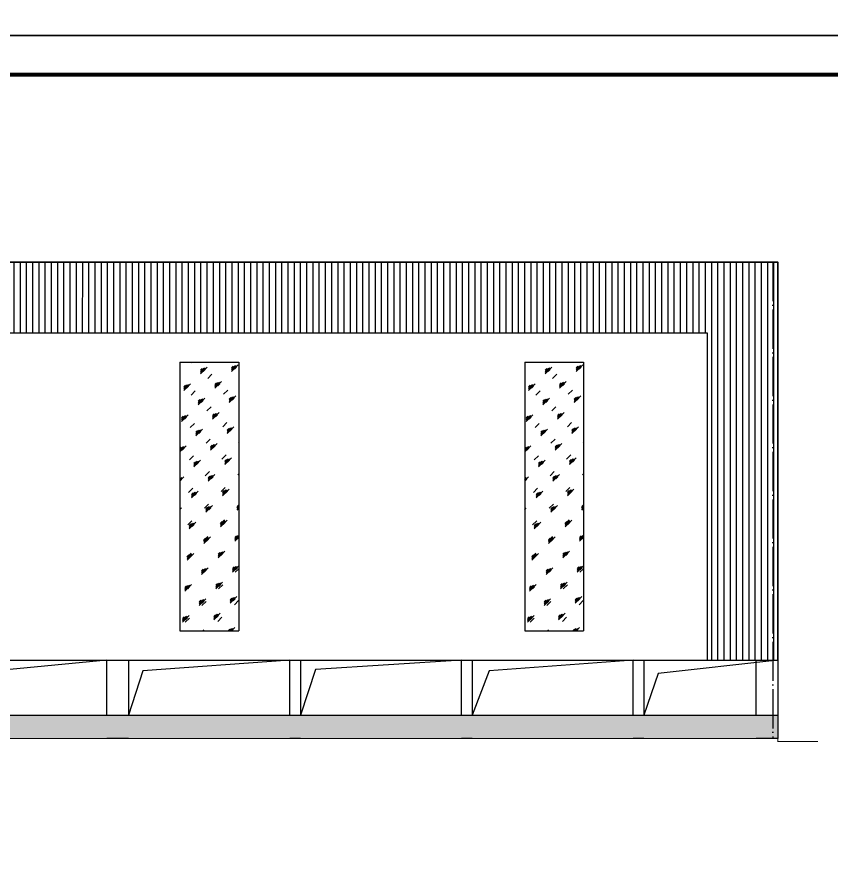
# Model space of a CAD drawing. Extents: x 69728788 to 150676229, y 20164216 to 43663798.
# Drawn here: x 75302950 to 75344472, y 20320604 to 20363316 of the extents above; entities that cross this region are included whole.
import ezdxf

# ---------------------------------------------------------------- set-up
doc = ezdxf.new("R2010")
doc.units = 0
doc.header["$LTSCALE"] = 1000
doc.header["$MEASUREMENT"] = 0
doc.linetypes.add('DOTE', pattern=[2.42, 2, -0.2, 0.02, -0.2])
doc.layers.get('0').update_dxf_attribs({"linetype": 'CONTINUOUS'})
for name, color, linetype in [('DOTE', 251, 'DOTE'), ('PUB_HATCH', 8, 'CONTINUOUS'), ('PUB_TITLE', 4, 'CONTINUOUS'), ('WINDOW', 4, 'CONTINUOUS'), ('亮瓦', 20, 'CONTINUOUS'), ('填充', 140, 'CONTINUOUS'), ('填充8#', 8, 'CONTINUOUS'), ('外框线', 255, 'CONTINUOUS'), ('钢柱', 3, 'CONTINUOUS')]:
    doc.layers.add(name, color=color, linetype=linetype)

msp = doc.modelspace()

# ---------------------------------------------------------------- hatches: boundary and pattern name
at = {"layer": '亮瓦'}
h = msp.add_hatch(dxfattribs=at)
h.set_pattern_fill('玻璃1', color=256, scale=150, style=0)
h.set_pattern_definition([(45, (-108639.5, 228643.3), (-734.825367, 734.825367), [336, -864]), (45, (-108495.5, 228703.3), (-734.825367, 734.825367), [144, -1056]), (45, (-108639.5, 228703.3), (-734.825367, 734.825367), [240, -960]), (45, (-108567.5, 228643.3), (806.10173, -806.10173), [300, -900]), (45, (-108639.5, 228583.3), (-734.825367, 734.825367), [480, -720]), (45, (-108639.5, 228763.3), (-734.825367, 734.825367), [120, -1080])])
h.paths.add_polyline_path([(75311270, 20332004), (75314270, 20332004), (75314270, 20345704), (75311270, 20345704)])
h = msp.add_hatch(dxfattribs=at)
h.set_pattern_fill('玻璃1', color=256, scale=150, style=0)
h.set_pattern_definition([(45, (-91064.5, 228643.3), (-734.825367, 734.825367), [336, -864]), (45, (-90920.5, 228703.3), (-734.825367, 734.825367), [144, -1056]), (45, (-91064.5, 228703.3), (-734.825367, 734.825367), [240, -960]), (45, (-90992.5, 228643.3), (806.10173, -806.10173), [300, -900]), (45, (-91064.5, 228583.3), (-734.825367, 734.825367), [480, -720]), (45, (-91064.5, 228763.3), (-734.825367, 734.825367), [120, -1080])])
h.paths.add_polyline_path([(75328845, 20332004), (75331845, 20332004), (75331845, 20345704), (75328845, 20345704)])
at = {"layer": '填充'}
h = msp.add_hatch(dxfattribs=at)
h.set_pattern_fill('ANSI31', color=256, scale=200, angle=45, style=0)
h.set_pattern_definition([(90, (-172648, 177287.22), (-317.5, 3e-14), [])])
h.paths.add_polyline_path([(75235145, 20350804), (75235145, 20330504), (75238745, 20330504), (75238745, 20347204), (75338145, 20347204), (75338145, 20330504), (75341745, 20330504), (75341745, 20350804)])
at = {"layer": '填充8#'}
h = msp.add_hatch(dxfattribs=at)
h.set_pattern_fill('粉刷', color=256, scale=200, style=0)
h.set_pattern_definition([(37.5, (-173139.5, 228583.34), (-25.197343, 770.7295076), [0, -608, 0, -680, 0, -650]), (7.5, (-173139.5, 228583.3), (707.910682, 1128.858426), [0, -328, 0, -548, 0, -210]), (327.5, (-173631.5, 228583.34), (1245.6567447, 2.2636214), [0, -200, 0, -720, 0, -940]), (317.5, (-173631.5, 228583.3), (1202.450642, 351.070226), [0, -100, 0, -472, 0, -540])])
h.paths.add_polyline_path([(75235145, 20327704), (75235145, 20326505), (75341495, 20326504), (75341495, 20327705)])
h.paths.add_polyline_path([(75341745, 20326504), (75341745, 20327705), (75341495, 20327705), (75341495, 20326504)])

# ---------------------------------------------------------------- linework, layer by layer
for p, q in [((75341745, 20350804), (75341745, 20326504)), ((75239245, 20347204), (75338145, 20347204)), ((75338145, 20347204), (75338145, 20330504)), ((75235145, 20330504), (75341745, 20330504)), ((75235145, 20327704), (75341745, 20327705))]:
    msp.add_line(p, q)
at = {"layer": 'DOTE'}
msp.add_line((75341495, 20350804), (75341495, 20326504), dxfattribs=at)
at = {"layer": 'PUB_HATCH'}
for points in [[(75307545, 20330504), (75301701, 20329938), (75300920, 20327705)], [(75316870, 20330504), (75309375, 20329966), (75308645, 20327705)], [(75325620, 20330504), (75318186, 20330021), (75317420, 20327705)], [(75334370, 20330504), (75327031, 20329958), (75326170, 20327705)], [(75341745, 20330504), (75335645, 20329828), (75334920, 20327705)]]:
    msp.add_lwpolyline(points, dxfattribs=at)
at = {"layer": 'PUB_TITLE'}
for points in [[(75219157, 20362366), (75367757, 20362366), (75367757, 20446366), (75219157, 20446366)], [(75219157, 20278366), (75367757, 20278366), (75367757, 20362366), (75219157, 20362366)]]:
    msp.add_lwpolyline(points, close=True, dxfattribs=at)
at = {"layer": 'PUB_TITLE', "const_width": 200}
msp.add_lwpolyline([(75224157, 20280366), (75365757, 20280366), (75365757, 20360366), (75224157, 20360366)], close=True, dxfattribs=at)
at = {"layer": 'WINDOW'}
for p, q in [((75311270, 20345704), (75311270, 20332004)), ((75311270, 20345704), (75314270, 20345704)), ((75314270, 20345704), (75314270, 20332004)), ((75328845, 20345704), (75328845, 20332004)), ((75328845, 20345704), (75331845, 20345704)), ((75331845, 20345704), (75331845, 20332004)), ((75311270, 20332004), (75314270, 20332004)), ((75328845, 20332004), (75331845, 20332004))]:
    msp.add_line(p, q, dxfattribs=at)
msp.add_lwpolyline([(75235145, 20350804), (75235145, 20330504), (75238745, 20330504), (75238745, 20347204), (75338145, 20347204), (75338145, 20330504), (75341745, 20330504), (75341745, 20350804), (75235145, 20350804)], dxfattribs=at)
at = {"layer": '外框线'}
msp.add_line((75235145, 20350804), (75341745, 20350804), dxfattribs=at)
at = {"layer": '外框线', "const_width": 50}
for points in [[(75235145, 20326505), (75235145, 20350804), (75341745, 20350804), (75341745, 20326504)], [(75343799, 20326354), (75341745, 20326354), (75341745, 20326504), (75235145, 20326505), (75235145, 20326354), (75232408, 20326354)]]:
    msp.add_lwpolyline(points, dxfattribs=at)
at = {"layer": '钢柱'}
for points in [[(75307545, 20327705), (75307545, 20330504), (75308645, 20330504), (75308645, 20327705)], [(75316870, 20327705), (75316870, 20330504), (75317420, 20330504), (75317420, 20327705)], [(75325620, 20327705), (75325620, 20330504), (75326170, 20330504), (75326170, 20327705)], [(75334370, 20327705), (75334370, 20330504), (75334920, 20330504), (75334920, 20327705)], [(75340645, 20327705), (75340645, 20330504), (75341745, 20330504), (75341745, 20326504), (75340645, 20326504), (75340645, 20326505)], [(75308645, 20326505), (75308645, 20326504), (75307545, 20326504), (75307545, 20326505)], [(75317420, 20326505), (75317420, 20326504), (75316870, 20326504), (75316870, 20326505)], [(75326170, 20326505), (75326170, 20326504), (75325620, 20326504), (75325620, 20326505)], [(75334920, 20326505), (75334920, 20326504), (75334370, 20326504), (75334370, 20326505)]]:
    msp.add_lwpolyline(points, dxfattribs=at)

doc.saveas('drawing.dxf')
